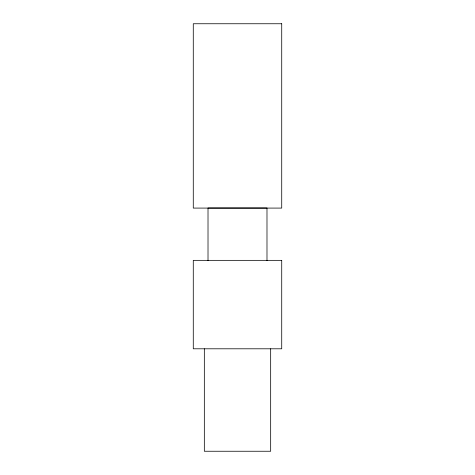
<?xml version="1.0" encoding="UTF-8"?>
<svg xmlns="http://www.w3.org/2000/svg" width="475" height="475" viewBox="0 0 475 475"><rect width="100%" height="100%" fill="white"/><g stroke="black" fill="none" stroke-linecap="round" stroke-linejoin="round"><path stroke-width="0.71" d="M270.667 348.798L270.667 451.25L204.333 451.25L204.333 348.798M266.986 260.656L266.986 208.014L208.014 208.014L208.014 260.656M281.723 23.75L193.277 23.75L193.277 208.086L281.723 208.086L281.723 23.75M281.723 260.348L193.277 260.348L193.277 348.798L281.723 348.798L281.723 260.348"/></g></svg>
